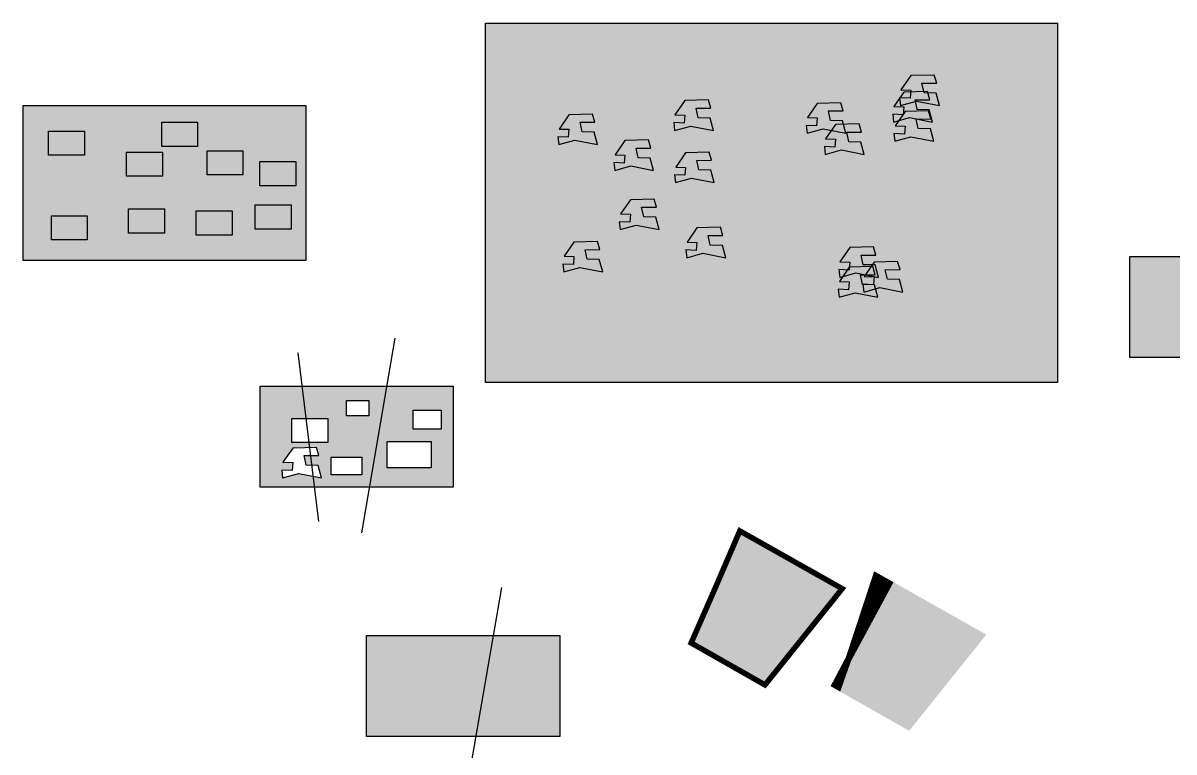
# Model space of a CAD drawing. Header units: millimetres. Extents: x -355 to 1127, y -279 to 387.
# Drawn here: x -91.8 to 117.9, y 66.3 to 199.1 of the extents above; entities that cross this region are included whole.
import ezdxf

# ---------------------------------------------------------------- set-up
doc = ezdxf.new("R2010")
doc.units = ezdxf.units.MM

msp = doc.modelspace()

# ---------------------------------------------------------------- hatches: boundary and pattern name
h = msp.add_hatch(color=215)
h.dxf.hatch_style = 2
h.paths.add_polyline_path([(-7.52, 199.1), (96.67, 199.1), (96.67, 133.59), (-7.52, 133.59)])
h = msp.add_hatch(color=215)
h.dxf.hatch_style = 2
h.paths.add_polyline_path([(-91.78, 184.1), (-40.25, 184.1), (-40.25, 155.84), (-91.78, 155.84)])
h = msp.add_hatch(color=215)
h.paths.add_polyline_path([(145.04, 138.16), (109.84, 138.16), (109.84, 156.55), (145.04, 156.55)])
h.paths.add_polyline_path([(128.22, 147.76), (128.01, 147.46), (129.8, 147.4), (129.69, 145.96), (127.78, 146.05), (127.95, 144.63), (130.87, 145.44), (135.03, 144.63), (134.43, 146.88), (132.23, 146.94), (131.85, 148.67), (134.54, 148.7), (134.11, 150.18), (129.8, 150.06), (129.46, 149.56), (127.82, 149.61), (127.45, 151.34), (130.13, 151.37), (129.7, 152.84), (125.4, 152.73), (123.6, 150.13), (125.4, 150.07), (125.28, 148.63), (123.37, 148.71), (123.55, 147.3), (126.46, 148.11)], flags=16)
h = msp.add_hatch(color=215)
h.paths.add_polyline_path([(-48.59, 132.95), (-13.4, 132.95), (-13.4, 114.56), (-48.59, 114.56)])
h.paths.add_polyline_path([(-42.79, 127.07), (-36.27, 127.07), (-36.27, 122.66), (-42.79, 122.66)], flags=16)
h.paths.add_polyline_path([(-32.87, 130.35), (-32.87, 127.55), (-28.79, 127.55), (-28.79, 130.35)], flags=16)
h.paths.add_polyline_path([(-20.71, 128.56), (-20.71, 125.12), (-15.58, 125.12), (-15.58, 128.56)], flags=16)
h.paths.add_polyline_path([(-17.4, 118.09), (-17.4, 122.85), (-25.45, 122.85), (-25.45, 118.09)], flags=16)
h.paths.add_polyline_path([(-35.62, 120.03), (-35.62, 116.82), (-30.07, 116.82), (-30.07, 120.03)], flags=16)
h.paths.add_polyline_path([(-40.58, 120.29), (-37.89, 120.32), (-38.32, 121.8), (-42.63, 121.68), (-44.42, 119.08), (-42.63, 119.02), (-42.74, 117.58), (-44.65, 117.67), (-44.48, 116.25), (-41.56, 117.06), (-37.4, 116.25), (-38.01, 118.5), (-40.2, 118.56)], flags=16)
h = msp.add_hatch(color=215)
h.dxf.hatch_style = 1
h.paths.add_polyline_path([(38.8, 106.58), (57.46, 96.06), (43.39, 78.53), (29.94, 86.17), (34.29, 96.1)])
h = msp.add_hatch(color=215)
h.dxf.hatch_style = 1
h.paths.add_polyline_path([(65.06, 98.22), (83.72, 87.7), (69.65, 70.17), (56.21, 77.81), (60.55, 87.74)])
h = msp.add_hatch(color=215)
h.dxf.hatch_style = 2
h.paths.add_polyline_path([(-29.19, 87.55), (6, 87.55), (6, 69.16), (-29.19, 69.16)])

# ---------------------------------------------------------------- linework, layer by layer
for points in [[(-7.52, 199.1), (96.67, 199.1), (96.67, 133.59), (-7.52, 133.59)], [(-91.78, 184.1), (-40.25, 184.1), (-40.25, 155.84), (-91.78, 155.84)], [(145.04, 138.16), (109.84, 138.16), (109.84, 156.55), (145.04, 156.55)], [(-48.59, 132.95), (-13.4, 132.95), (-13.4, 114.56), (-48.59, 114.56)], [(-29.19, 87.55), (6, 87.55), (6, 69.16), (-29.19, 69.16)]]:
    msp.add_lwpolyline(points, close=True)
at = {"color": 2}
for points in [[(71, 184.89), (75.16, 184.08), (74.55, 186.33), (72.36, 186.39), (71.98, 188.12), (74.67, 188.15), (74.24, 189.62), (69.93, 189.51), (68.14, 186.91), (69.93, 186.85), (69.82, 185.41), (67.91, 185.49), (68.08, 184.08)], [(29.85, 180.34), (34.01, 179.53), (33.4, 181.78), (31.21, 181.84), (30.83, 183.57), (33.52, 183.6), (33.08, 185.08), (28.78, 184.96), (26.99, 182.36), (28.78, 182.3), (28.66, 180.86), (26.76, 180.95), (26.93, 179.53)], [(53.97, 179.84), (58.13, 179.04), (57.52, 181.29), (55.32, 181.35), (54.95, 183.08), (57.64, 183.11), (57.2, 184.58), (52.9, 184.46), (51.11, 181.87), (52.9, 181.81), (52.78, 180.36), (50.87, 180.45), (51.05, 179.04)], [(69.74, 181.87), (73.9, 181.06), (73.29, 183.31), (71.1, 183.37), (70.72, 185.11), (73.41, 185.13), (72.98, 186.61), (68.67, 186.49), (66.88, 183.89), (68.67, 183.83), (68.55, 182.39), (66.65, 182.48), (66.82, 181.06)], [(8.73, 177.77), (12.89, 176.96), (12.28, 179.22), (10.08, 179.27), (9.71, 181.01), (12.4, 181.04), (11.96, 182.51), (7.66, 182.39), (5.87, 179.79), (7.66, 179.74), (7.54, 178.29), (5.63, 178.38), (5.81, 176.96)], [(69.96, 178.36), (74.12, 177.55), (73.52, 179.8), (71.32, 179.86), (70.95, 181.59), (73.63, 181.62), (73.2, 183.09), (68.9, 182.98), (67.1, 180.38), (68.9, 180.32), (68.78, 178.88), (66.87, 178.96), (67.05, 177.55)], [(-66.5, 181.02), (-59.99, 181.02), (-59.99, 176.61), (-66.5, 176.61)], [(57.3, 175.97), (61.46, 175.16), (60.85, 177.41), (58.66, 177.47), (58.28, 179.2), (60.97, 179.23), (60.54, 180.71), (56.23, 180.59), (54.44, 177.99), (56.23, 177.93), (56.12, 176.49), (54.21, 176.58), (54.38, 175.16)], [(-87.11, 179.42), (-80.59, 179.42), (-80.59, 175.01), (-87.11, 175.01)], [(18.93, 173.07), (23.09, 172.26), (22.48, 174.51), (20.29, 174.57), (19.91, 176.3), (22.6, 176.33), (22.17, 177.8), (17.86, 177.69), (16.07, 175.09), (17.86, 175.03), (17.75, 173.59), (15.84, 173.67), (16.01, 172.26)], [(-72.92, 175.59), (-66.4, 175.59), (-66.4, 171.18), (-72.92, 171.18)], [(-58.24, 175.84), (-51.72, 175.84), (-51.72, 171.43), (-58.24, 171.43)], [(30, 170.84), (34.16, 170.03), (33.55, 172.29), (31.36, 172.34), (30.98, 174.08), (33.67, 174.11), (33.24, 175.58), (28.93, 175.46), (27.14, 172.86), (28.93, 172.81), (28.81, 171.36), (26.91, 171.45), (27.08, 170.03)], [(-48.61, 173.87), (-42.1, 173.87), (-42.1, 169.46), (-48.61, 169.46)], [(-49.48, 165.97), (-42.96, 165.97), (-42.96, 161.57), (-49.48, 161.57)], [(19.93, 162.3), (24.09, 161.49), (23.48, 163.74), (21.29, 163.8), (20.91, 165.53), (23.6, 165.56), (23.17, 167.03), (18.86, 166.92), (17.07, 164.32), (18.86, 164.26), (18.74, 162.82), (16.84, 162.9), (17.01, 161.49)], [(-86.62, 164), (-80.1, 164), (-80.1, 159.59), (-86.62, 159.59)], [(-72.55, 165.23), (-66.03, 165.23), (-66.03, 160.83), (-72.55, 160.83)], [(-60.21, 164.86), (-53.69, 164.86), (-53.69, 160.46), (-60.21, 160.46)], [(32.07, 157.15), (36.23, 156.34), (35.62, 158.59), (33.43, 158.65), (33.05, 160.38), (35.74, 160.41), (35.3, 161.89), (31, 161.77), (29.21, 159.17), (31, 159.11), (30.88, 157.67), (28.98, 157.76), (29.15, 156.34)], [(9.66, 154.58), (13.82, 153.77), (13.21, 156.02), (11.02, 156.08), (10.64, 157.81), (13.33, 157.84), (12.9, 159.32), (8.59, 159.2), (6.8, 156.6), (8.59, 156.54), (8.48, 155.1), (6.57, 155.19), (6.74, 153.77)], [(59.91, 153.57), (64.07, 152.76), (63.47, 155.02), (61.27, 155.07), (60.9, 156.81), (63.58, 156.84), (63.15, 158.31), (58.85, 158.19), (57.05, 155.59), (58.85, 155.54), (58.73, 154.09), (56.82, 154.18), (57, 152.76)], [(64.32, 150.91), (68.48, 150.1), (67.88, 152.35), (65.68, 152.41), (65.3, 154.14), (67.99, 154.17), (67.56, 155.64), (63.25, 155.53), (61.46, 152.93), (63.25, 152.87), (63.14, 151.43), (61.23, 151.51), (61.4, 150.1)], [(59.8, 149.98), (63.96, 149.17), (63.35, 151.42), (61.16, 151.48), (60.78, 153.21), (63.47, 153.24), (63.03, 154.72), (58.73, 154.6), (56.94, 152), (58.73, 151.94), (58.61, 150.5), (56.71, 150.59), (56.88, 149.17)], [(-32.87, 130.35), (-28.79, 130.35), (-28.79, 127.55), (-32.87, 127.55)], [(-20.71, 128.56), (-15.58, 128.56), (-15.58, 125.12), (-20.71, 125.12)], [(-42.79, 127.07), (-36.27, 127.07), (-36.27, 122.66), (-42.79, 122.66)], [(-41.56, 117.06), (-37.4, 116.25), (-38.01, 118.5), (-40.2, 118.56), (-40.58, 120.29), (-37.89, 120.32), (-38.32, 121.8), (-42.63, 121.68), (-44.42, 119.08), (-42.63, 119.02), (-42.74, 117.58), (-44.65, 117.67), (-44.48, 116.25)], [(-25.45, 122.85), (-17.4, 122.85), (-17.4, 118.09), (-25.45, 118.09)], [(-35.62, 120.03), (-30.07, 120.03), (-30.07, 116.82), (-35.62, 116.82)]]:
    msp.add_lwpolyline(points, close=True, dxfattribs=at)
for points in [[(-30.08, 106.24), (-23.96, 141.71)], [(-37.9, 108.32), (-41.63, 139.03)], [(-10.68, 60.83), (-4.56, 96.3)]]:
    msp.add_lwpolyline(points)
at = {"const_width": 1}
msp.add_lwpolyline([(38.8, 106.58), (57.46, 96.06), (43.39, 78.53), (29.94, 86.17), (34.29, 96.1)], close=True, dxfattribs=at)
msp.add_lwpolyline([(65.06, 98.22, 0, 0, 0), (83.72, 87.7, 0, 0, 0), (69.65, 70.17, 0, 0, 0), (56.21, 77.81, 2.01, 0.403, 0), (60.55, 87.74, 2.01, 4.03, 0)], format="xyseb", close=True)

doc.saveas('drawing.dxf')
